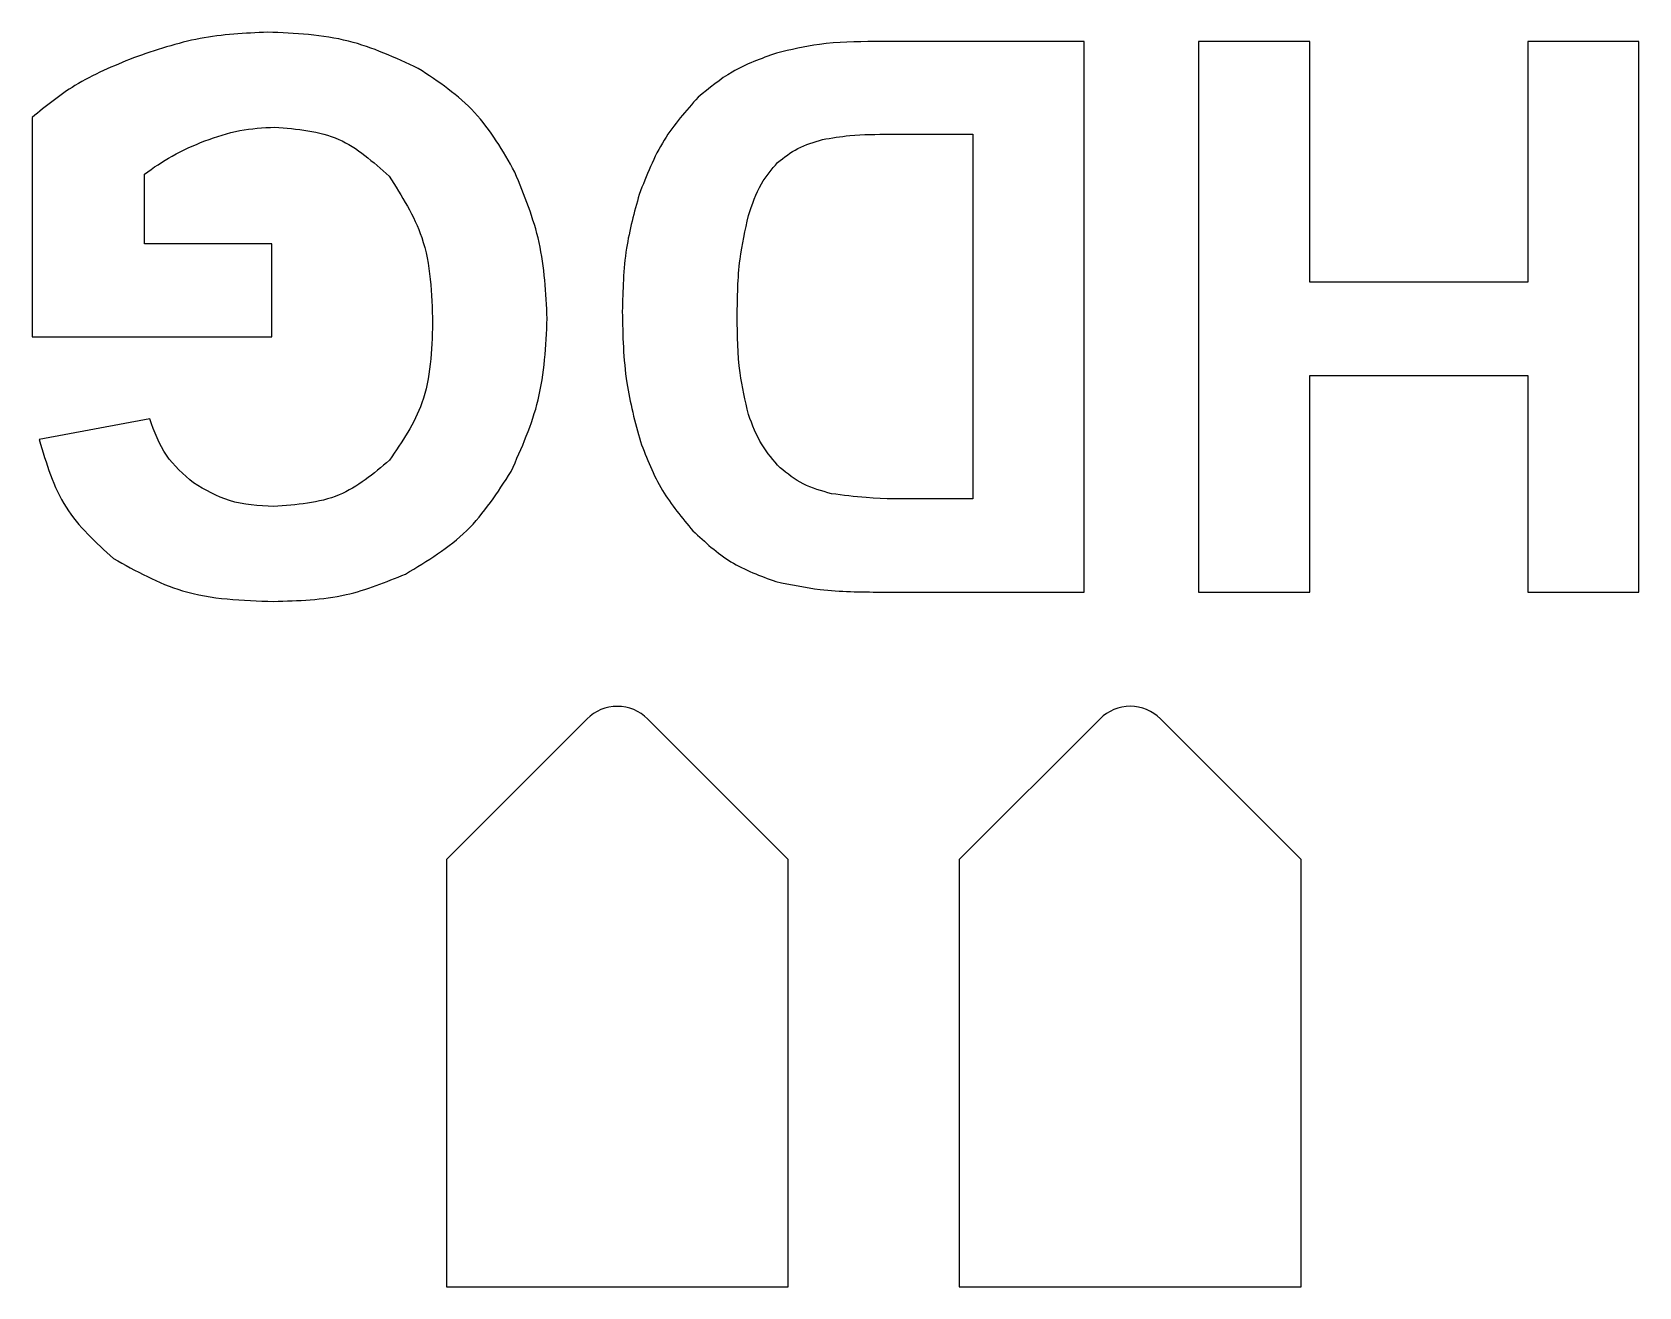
# Model space of a CAD drawing. Header units: millimetres. Extents: x -4.92 to 4.47, y -4.68 to 2.66.
import ezdxf

# ---------------------------------------------------------------- set-up
doc = ezdxf.new("R2010")
doc.units = ezdxf.units.MM
doc.layers.get('0').update_dxf_attribs({"linetype": 'CONTINUOUS'})

msp = doc.modelspace()

# ---------------------------------------------------------------- linework, layer by layer
for p, q in [((1.2296, 2.6016), (0.0057, 2.6016)), ((1.2296, -0.6196), (1.2296, 2.6016)), ((-4.9227, 2.1577), (-4.9227, 0.8745)), ((0.0936, 2.0588), (0.5792, 2.0588)), ((0.5792, 2.0588), (0.5792, -0.0747)), ((-4.2657, 1.4172), (-4.2657, 1.8259)), ((-3.5209, 1.4172), (-4.2657, 1.4172)), ((-3.5209, 0.8745), (-3.5209, 1.4172)), ((-4.9227, 0.8745), (-3.5209, 0.8745)), ((-4.235, 0.3933), (-4.881, 0.2725)), ((0.5792, -0.0747), (0.287, -0.0747)), ((0.0409, -0.6196), (1.2296, -0.6196))]:
    msp.add_line(p, q)
msp.add_lwpolyline([(4.475, 2.6016), (3.8246, 2.6016), (3.8246, 1.1931), (2.5502, 1.1931), (2.5502, 2.6016), (1.8998, 2.6016), (1.8998, -0.6196), (2.5502, -0.6196), (2.5502, 0.6482), (3.8246, 0.6482), (3.8246, -0.6196), (4.475, -0.6196)], close=True)
for points in [[(-0.4998, -4.6847), (-0.5, -2.1847), (-1.3231, -1.3615, 0.414214), (-1.6767, -1.3615), (-2.5, -2.1848), (-2.4998, -4.6848)], [(0.5004, -4.6846), (2.5004, -4.6845), (2.5002, -2.1845), (1.6768, -1.3613, 0.414214), (1.3233, -1.3613), (0.5002, -2.1846)]]:
    msp.add_lwpolyline(points, format="xyb", close=True)
for points, knots in [([(-3.545, 2.6565), (-3.6779, 2.6499), (-3.9468, 2.6367), (-4.2017, 2.5499), (-4.3306, 2.506)], [-0.08033068, -0.08033068, -0.08033068, -0.08033068, -0.04062866, 0, 0, 0, 0]), ([(-2.6639, 2.4445), (-2.7978, 2.5063), (-3.0772, 2.6352), (-3.3848, 2.6492), (-3.545, 2.6565)], [-0.09139523, -0.09139523, -0.09139523, -0.09139523, -0.0475923, 0, 0, 0, 0]), ([(0.0057, 2.6016), (-0.1029, 2.6003), (-0.2974, 2.5981), (-0.4864, 2.5532), (-0.5699, 2.5334)], [-0.05812651, -0.05812651, -0.05812651, -0.05812651, -0.02567214, 0, 0, 0, 0]), ([(-4.3306, 2.506), (-4.448, 2.4577), (-4.6622, 2.3696), (-4.8417, 2.2236), (-4.9227, 2.1577)], [-0.06902608, -0.06902608, -0.06902608, -0.06902608, -0.03117397, 0, 0, 0, 0]), ([(-2.0992, 1.838), (-2.1698, 1.9617), (-2.3104, 2.2083), (-2.5464, 2.3659), (-2.6639, 2.4445)], [-0.08388594, -0.08388594, -0.08388594, -0.08388594, -0.04179, 0, 0, 0, 0]), ([(-0.5699, 2.5334), (-0.6589, 2.5016), (-0.826, 2.4418), (-0.9629, 2.3291), (-1.027, 2.2764)], [-0.05278879, -0.05278879, -0.05278879, -0.05278879, -0.02470906, 0, 0, 0, 0]), ([(-1.027, 2.2764), (-1.0982, 2.1958), (-1.2474, 2.0271), (-1.3292, 1.8171), (-1.3719, 1.7073)], [-0.06701551, -0.06701551, -0.06701551, -0.06701551, -0.03502425, 0, 0, 0, 0]), ([(-3.9131, 2.0204), (-3.8453, 2.0438), (-3.7125, 2.0896), (-3.5721, 2.097), (-3.5033, 2.1006)], [-0.04194057, -0.04194057, -0.04194057, -0.04194057, -0.02056003, 0, 0, 0, 0]), ([(-3.5033, 2.1006), (-3.3731, 2.0897), (-3.1182, 2.0683), (-2.9283, 1.8975), (-2.8353, 1.8138)], [-0.07449623, -0.07449623, -0.07449623, -0.07449623, -0.03646107, 0, 0, 0, 0]), ([(-4.2657, 1.8259), (-4.2129, 1.8631), (-4.1025, 1.9408), (-3.978, 1.9931), (-3.9131, 2.0204)], [-0.0403763, -0.0403763, -0.0403763, -0.0403763, -0.02104954, 0, 0, 0, 0]), ([(-0.5623, 1.894), (-0.5243, 1.9235), (-0.4453, 1.9847), (-0.3494, 2.0132), (-0.2997, 2.0281)], [-0.02970836, -0.02970836, -0.02970836, -0.02970836, -0.0154241, 0, 0, 0, 0]), ([(-0.2997, 2.0281), (-0.2469, 2.037), (-0.1168, 2.0589), (0.0152, 2.0588), (0.0936, 2.0588)], [-0.03951045, -0.03951045, -0.03951045, -0.03951045, -0.02346846, 0, 0, 0, 0]), ([(-0.7325, 1.5831), (-0.7116, 1.6475), (-0.6744, 1.7623), (-0.5965, 1.8539), (-0.5623, 1.894)], [-0.03575307, -0.03575307, -0.03575307, -0.03575307, -0.01568318, 0, 0, 0, 0]), ([(-2.8353, 1.8138), (-2.7612, 1.6977), (-2.5948, 1.4368), (-2.5856, 1.126), (-2.5804, 0.9536)], [-0.09120496, -0.09120496, -0.09120496, -0.09120496, -0.050583, 0, 0, 0, 0]), ([(-1.9103, 0.98), (-1.9177, 1.1306), (-1.9322, 1.4274), (-2.0441, 1.7025), (-2.0992, 1.838)], [-0.08842353, -0.08842353, -0.08842353, -0.08842353, -0.04354227, 0, 0, 0, 0]), ([(-1.3719, 1.7073), (-1.4008, 1.6028), (-1.4626, 1.3786), (-1.4679, 1.1459), (-1.4708, 1.0217)], [-0.06949744, -0.06949744, -0.06949744, -0.06949744, -0.03710634, 0, 0, 0, 0]), ([(-0.7985, 0.9932), (-0.7974, 1.1051), (-0.7955, 1.3042), (-0.7517, 1.4982), (-0.7325, 1.5831)], [-0.05951072, -0.05951072, -0.05951072, -0.05951072, -0.02604423, 0, 0, 0, 0]), ([(-2.5804, 0.9536), (-2.586, 0.793), (-2.5962, 0.501), (-2.7588, 0.26), (-2.832, 0.1516)], [-0.08556281, -0.08556281, -0.08556281, -0.08556281, -0.03850362, 0, 0, 0, 0]), ([(-2.1212, 0.0857), (-2.0597, 0.2233), (-1.9326, 0.5077), (-1.9179, 0.8192), (-1.9103, 0.98)], [-0.09260681, -0.09260681, -0.09260681, -0.09260681, -0.04780761, 0, 0, 0, 0]), ([(-1.4708, 1.0217), (-1.4681, 0.882), (-1.463, 0.6238), (-1.3961, 0.3746), (-1.3654, 0.2604)], [-0.07711457, -0.07711457, -0.07711457, -0.07711457, -0.03536559, 0, 0, 0, 0]), ([(-0.7325, 0.4197), (-0.7517, 0.5005), (-0.7963, 0.6888), (-0.7977, 0.8825), (-0.7985, 0.9932)], [-0.05788685, -0.05788685, -0.05788685, -0.05788685, -0.03305501, 0, 0, 0, 0]), ([(-3.979, 0.0187), (-4.0368, 0.0692), (-4.1543, 0.172), (-4.2078, 0.3187), (-4.235, 0.3933)], [-0.04603327, -0.04603327, -0.04603327, -0.04603327, -0.02338594, 0, 0, 0, 0]), ([(-0.548, 0.1077), (-0.5859, 0.1506), (-0.6673, 0.2427), (-0.7099, 0.3581), (-0.7325, 0.4197)], [-0.0365319, -0.0365319, -0.0365319, -0.0365319, -0.0194765, 0, 0, 0, 0]), ([(-4.881, 0.2725), (-4.84, 0.1334), (-4.7596, -0.1388), (-4.5497, -0.3296), (-4.447, -0.423)], [-0.08338798, -0.08338798, -0.08338798, -0.08338798, -0.04081578, 0, 0, 0, 0]), ([(-1.3654, 0.2604), (-1.3271, 0.1625), (-1.2527, -0.0282), (-1.1215, -0.1851), (-1.0577, -0.2615)], [-0.06093474, -0.06093474, -0.06093474, -0.06093474, -0.02964114, 0, 0, 0, 0]), ([(-2.832, 0.1516), (-2.9259, 0.0728), (-3.1215, -0.0915), (-3.377, -0.1093), (-3.5099, -0.1187)], [-0.07466577, -0.07466577, -0.07466577, -0.07466577, -0.03885188, 0, 0, 0, 0]), ([(-0.2469, -0.044), (-0.3043, -0.0284), (-0.4152, 0.0015), (-0.5048, 0.0731), (-0.548, 0.1077)], [-0.03402751, -0.03402751, -0.03402751, -0.03402751, -0.01641216, 0, 0, 0, 0]), ([(-3.5099, -0.1187), (-3.598, -0.1142), (-3.7656, -0.1057), (-3.9103, -0.0214), (-3.979, 0.0187)], [-0.04951666, -0.04951666, -0.04951666, -0.04951666, -0.02349875, 0, 0, 0, 0]), ([(-2.7386, -0.5142), (-2.6116, -0.4375), (-2.3593, -0.2852), (-2.2002, -0.0373), (-2.1212, 0.0857)], [-0.08711372, -0.08711372, -0.08711372, -0.08711372, -0.04323125, 0, 0, 0, 0]), ([(0.287, -0.0747), (0.176, -0.0753), (-0.0027, -0.0762), (-0.1798, -0.0528), (-0.2469, -0.044)], [-0.05353402, -0.05353402, -0.05353402, -0.05353402, -0.02029149, 0, 0, 0, 0]), ([(-1.0577, -0.2615), (-0.9869, -0.3271), (-0.845, -0.4587), (-0.6632, -0.5249), (-0.5721, -0.5581)], [-0.05741485, -0.05741485, -0.05741485, -0.05741485, -0.02875201, 0, 0, 0, 0]), ([(-4.447, -0.423), (-4.3157, -0.4962), (-4.0255, -0.6579), (-3.6923, -0.6687), (-3.5099, -0.6746)], [-0.09828176, -0.09828176, -0.09828176, -0.09828176, -0.05379001, 0, 0, 0, 0]), ([(-3.5099, -0.6746), (-3.3668, -0.67), (-3.0999, -0.6616), (-2.8531, -0.5609), (-2.7386, -0.5142)], [-0.07933563, -0.07933563, -0.07933563, -0.07933563, -0.0367939, 0, 0, 0, 0]), ([(-0.5721, -0.5581), (-0.4862, -0.576), (-0.2842, -0.6179), (-0.0777, -0.619), (0.0409, -0.6196)], [-0.06174528, -0.06174528, -0.06174528, -0.06174528, -0.03546428, 0, 0, 0, 0])]:
    msp.add_open_spline(points, degree=3, knots=knots)

doc.saveas('drawing.dxf')
